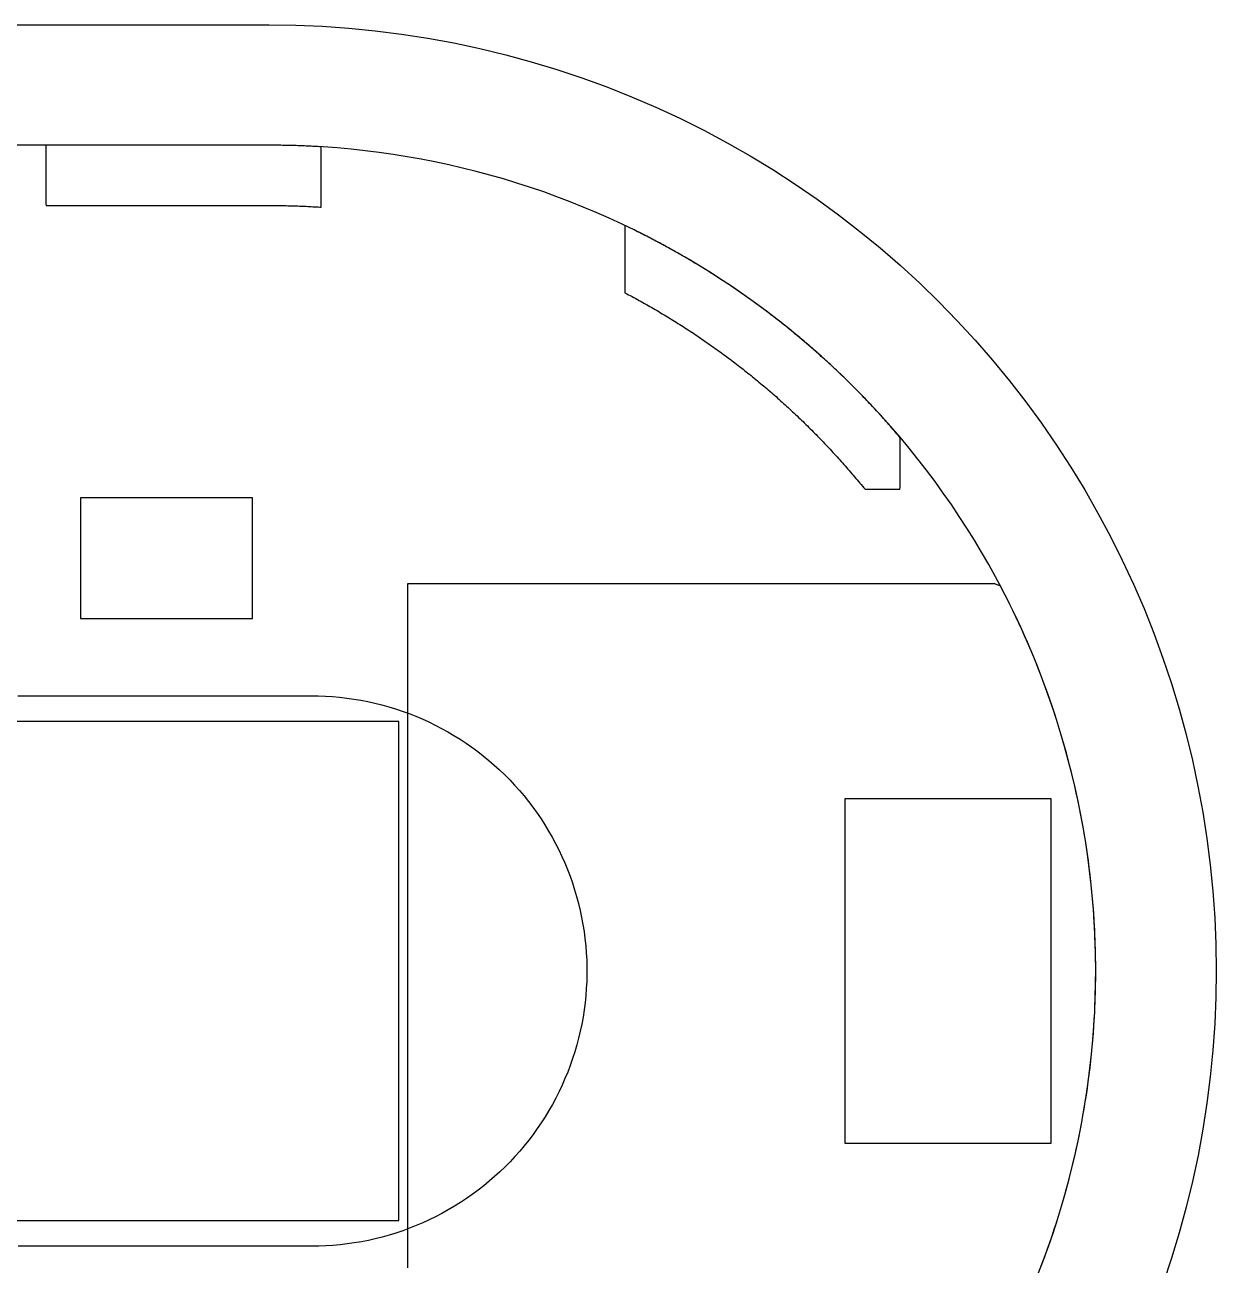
# Model space of a CAD drawing. Header units: millimetres. Extents: x -14.6 to 10, y -5.5 to 5.5.
# Drawn here: x 3.08 to 10, y -1.71 to 5.5 of the extents above; entities that cross this region are included whole.
import ezdxf

# ---------------------------------------------------------------- set-up
doc = ezdxf.new("R2010")
doc.units = ezdxf.units.MM
for name, color, linetype in [('ANT_KEEPOUT', 7, 'Continuous'), ('ANTENNA', 7, 'Continuous'), ('BOARD_EDGE', 7, 'Continuous'), ('BOTTOM_HMAX', 7, 'Continuous'), ('CLAMP_BAND', 7, 'Continuous'), ('POD_OUTLINE', 7, 'Continuous'), ('SKIN_FIXED', 7, 'Continuous'), ('TOP_HMAX', 7, 'Continuous')]:
    doc.layers.add(name, color=color, linetype=linetype)

msp = doc.modelspace()

# ---------------------------------------------------------------- linework, layer by layer
at = {"layer": 'ANT_KEEPOUT'}
msp.add_lwpolyline([(8.978, -1.7284), (8.9923, -1.6909), (9.0063, -1.6532), (9.02, -1.6155), (9.0333, -1.5776), (9.0464, -1.5396), (9.0591, -1.5015), (9.0715, -1.4633), (9.0836, -1.425), (9.0954, -1.3866), (9.1068, -1.3481), (9.1179, -1.3095), (9.1287, -1.2708), (9.1392, -1.2321), (9.1493, -1.1932), (9.1591, -1.1543), (9.1686, -1.1153), (9.1778, -1.0762), (9.1866, -1.037), (9.1952, -0.9977), (9.2033, -0.9584), (9.2112, -0.919), (9.2187, -0.8796), (9.2259, -0.8401), (9.2328, -0.8005), (9.2393, -0.7609), (9.2455, -0.7212), (9.2514, -0.6815), (9.2569, -0.6417), (9.2621, -0.6019), (9.267, -0.562), (9.2715, -0.5221), (9.2757, -0.4822), (9.2796, -0.4422), (9.2831, -0.4022), (9.2863, -0.3622), (9.2892, -0.3221), (9.2917, -0.282), (9.2939, -0.242), (9.2958, -0.2018), (9.2973, -0.1617), (9.2985, -0.1216), (9.2993, -0.0814), (9.2998, -0.0413), (9.3, -0.0011), (9.2998, 0.0391), (9.2993, 0.0792), (9.2985, 0.1194), (9.2973, 0.1595), (9.2958, 0.1996), (9.294, 0.2398), (9.2918, 0.2799), (9.2893, 0.3199), (9.2865, 0.36), (9.2833, 0.4), (9.2798, 0.44), (9.2759, 0.48), (9.2718, 0.5199), (9.2672, 0.5598), (9.2624, 0.5997), (9.2572, 0.6395), (9.2517, 0.6793), (9.2458, 0.719), (9.2397, 0.7587), (9.2331, 0.7984), (9.2263, 0.8379), (9.2191, 0.8774), (9.2116, 0.9169), (9.2038, 0.9563), (9.1956, 0.9956), (9.1871, 1.0348), (9.1783, 1.074), (9.1691, 1.1131), (9.1597, 1.1521), (9.1499, 1.1911), (9.1397, 1.23), (9.1293, 1.2687), (9.1185, 1.3074), (9.1074, 1.346), (9.096, 1.3845), (9.0842, 1.4229), (9.0722, 1.4612), (9.0598, 1.4994), (9.0471, 1.5375), (9.0341, 1.5755), (9.0207, 1.6134), (9.0071, 1.6511), (8.9931, 1.6888), (8.9788, 1.7263), (8.9642, 1.7637), (8.9493, 1.801), (8.9341, 1.8382), (8.9185, 1.8752), (8.9027, 1.9121), (8.8866, 1.9489), (8.8701, 1.9855), (8.8533, 2.022), (8.8363, 2.0584), (8.8189, 2.0946), (8.8012, 2.1306), (8.7832, 2.1665), (8.765, 2.2023), (8.7464, 2.2379), (8.7135, 2.25), (8.6734, 2.25), (8.6332, 2.25), (8.593, 2.25), (8.5529, 2.25), (8.5127, 2.25), (8.4726, 2.25), (8.4324, 2.25), (8.3922, 2.25), (8.3521, 2.25), (8.3119, 2.25), (8.2718, 2.25), (8.2316, 2.25), (8.1914, 2.25), (8.1513, 2.25), (8.1111, 2.25), (8.071, 2.25), (8.0308, 2.25), (7.9906, 2.25), (7.9505, 2.25), (7.9103, 2.25), (7.8702, 2.25), (7.83, 2.25), (7.7899, 2.25), (7.7497, 2.25), (7.7095, 2.25), (7.6694, 2.25), (7.6292, 2.25), (7.5891, 2.25), (7.5489, 2.25), (7.5087, 2.25), (7.4686, 2.25), (7.4284, 2.25), (7.3883, 2.25), (7.3481, 2.25), (7.3079, 2.25), (7.2678, 2.25), (7.2276, 2.25), (7.1875, 2.25), (7.1473, 2.25), (7.1072, 2.25), (7.067, 2.25), (7.0268, 2.25), (6.9867, 2.25), (6.9465, 2.25), (6.9064, 2.25), (6.8662, 2.25), (6.826, 2.25), (6.7859, 2.25), (6.7457, 2.25), (6.7056, 2.25), (6.6654, 2.25), (6.6252, 2.25), (6.5851, 2.25), (6.5449, 2.25), (6.5048, 2.25), (6.4646, 2.25), (6.4245, 2.25), (6.3843, 2.25), (6.3441, 2.25), (6.304, 2.25), (6.2638, 2.25), (6.2237, 2.25), (6.1835, 2.25), (6.1433, 2.25), (6.1032, 2.25), (6.063, 2.25), (6.0229, 2.25), (5.9827, 2.25), (5.9425, 2.25), (5.9024, 2.25), (5.8622, 2.25), (5.8221, 2.25), (5.7819, 2.25), (5.7417, 2.25), (5.7016, 2.25), (5.6614, 2.25), (5.6213, 2.25), (5.5811, 2.25), (5.541, 2.25), (5.5008, 2.25), (5.4606, 2.25), (5.4205, 2.25), (5.3803, 2.25), (5.3402, 2.25), (5.3, 2.25), (5.3, 2.2098), (5.3, 2.1697), (5.3, 2.1295), (5.3, 2.0894), (5.3, 2.0492), (5.3, 2.009), (5.3, 1.9689), (5.3, 1.9287), (5.3, 1.8886), (5.3, 1.8484), (5.3, 1.8083), (5.3, 1.7681), (5.3, 1.7279), (5.3, 1.6878), (5.3, 1.6476), (5.3, 1.6075), (5.3, 1.5673), (5.3, 1.5271), (5.3, 1.487), (5.3, 1.4468), (5.3, 1.4067), (5.3, 1.3665), (5.3, 1.3263), (5.3, 1.2862), (5.3, 1.246), (5.3, 1.2059), (5.3, 1.1657), (5.3, 1.1255), (5.3, 1.0854), (5.3, 1.0452), (5.3, 1.0051), (5.3, 0.9649), (5.3, 0.9248), (5.3, 0.8846), (5.3, 0.8444), (5.3, 0.8043), (5.3, 0.7641), (5.3, 0.724), (5.3, 0.6838), (5.3, 0.6436), (5.3, 0.6035), (5.3, 0.5633), (5.3, 0.5232), (5.3, 0.483), (5.3, 0.4428), (5.3, 0.4027), (5.3, 0.3625), (5.3, 0.3224), (5.3, 0.2822), (5.3, 0.2421), (5.3, 0.2019), (5.3, 0.1617), (5.3, 0.1216), (5.3, 0.0814), (5.3, 0.0413), (5.3, 0.0011), (5.3, -0.0391), (5.3, -0.0792), (5.3, -0.1194), (5.3, -0.1595), (5.3, -0.1997), (5.3, -0.2399), (5.3, -0.28), (5.3, -0.3202), (5.3, -0.3603), (5.3, -0.4005), (5.3, -0.4406), (5.3, -0.4808), (5.3, -0.521), (5.3, -0.5611), (5.3, -0.6013), (5.3, -0.6414), (5.3, -0.6816), (5.3, -0.7218), (5.3, -0.7619), (5.3, -0.8021), (5.3, -0.8422), (5.3, -0.8824), (5.3, -0.9226), (5.3, -0.9627), (5.3, -1.0029), (5.3, -1.043), (5.3, -1.0832), (5.3, -1.1234), (5.3, -1.1635), (5.3, -1.2037), (5.3, -1.2438), (5.3, -1.284), (5.3, -1.3241), (5.3, -1.3643), (5.3, -1.4045), (5.3, -1.4446), (5.3, -1.4848), (5.3, -1.5249), (5.3, -1.5651), (5.3, -1.6053), (5.3, -1.6454), (5.3, -1.6856), (5.3, -1.7257)], dxfattribs=at)
at = {"layer": 'ANTENNA'}
msp.add_lwpolyline([(7.8412, -1), (9.0412, -1), (9.0412, 1), (7.8412, 1)], close=True, dxfattribs=at)
at = {"layer": 'BOARD_EDGE'}
msp.add_lwpolyline([(8.9679, -1.7545), (8.9972, -1.6779), (9.0252, -1.6007), (9.0519, -1.5232), (9.0773, -1.4451), (9.1013, -1.3667), (9.124, -1.2878), (9.1454, -1.2086), (9.1653, -1.129), (9.184, -1.0491), (9.2012, -0.9689), (9.2171, -0.8884), (9.2316, -0.8076), (9.2447, -0.7266), (9.2564, -0.6454), (9.2667, -0.564), (9.2757, -0.4824), (9.2832, -0.4007), (9.2894, -0.3189), (9.2941, -0.237), (9.2975, -0.155), (9.2994, -0.073), (9.3, 0.0091), (9.2991, 0.0911), (9.2969, 0.1731), (9.2932, 0.2551), (9.2882, 0.337), (9.2817, 0.4188), (9.2738, 0.5005), (9.2646, 0.582), (9.2539, 0.6634), (9.2419, 0.7445), (9.2285, 0.8255), (9.2137, 0.9062), (9.1975, 0.9866), (9.18, 1.0668), (9.161, 1.1466), (9.1408, 1.2261), (9.1191, 1.3053), (9.0961, 1.384), (9.0718, 1.4624), (9.0461, 1.5403), (9.0191, 1.6178), (8.9908, 1.6948), (8.9612, 1.7713), (8.9303, 1.8473), (8.898, 1.9228), (8.8645, 1.9977), (8.8298, 2.072), (8.7937, 2.1457), (8.7564, 2.2188), (8.7178, 2.2912), (8.6781, 2.363), (8.6371, 2.4341), (8.5949, 2.5044), (8.5514, 2.5741), (8.5069, 2.6429), (8.4611, 2.711), (8.4142, 2.7784), (8.3661, 2.8449), (8.3169, 2.9105), (8.2666, 2.9753), (8.2152, 3.0393), (8.1627, 3.1024), (8.1091, 3.1645), (8.0545, 3.2257), (7.9989, 3.286), (7.9422, 3.3454), (7.8845, 3.4037), (7.8258, 3.4611), (7.7662, 3.5174), (7.7056, 3.5727), (7.644, 3.627), (7.5816, 3.6802), (7.5182, 3.7323), (7.454, 3.7834), (7.3889, 3.8333), (7.3229, 3.8822), (7.2561, 3.9298), (7.1886, 3.9764), (7.1202, 4.0218), (7.0511, 4.066), (6.9812, 4.109), (6.9106, 4.1508), (6.8393, 4.1914), (6.7673, 4.2308), (6.6947, 4.2689), (6.6214, 4.3058), (6.5475, 4.3414), (6.4729, 4.3758), (6.3979, 4.4089), (6.3222, 4.4407), (6.246, 4.4712), (6.1694, 4.5004), (6.0922, 4.5282), (6.0146, 4.5548), (5.9365, 4.58), (5.858, 4.6039), (5.7791, 4.6264), (5.6998, 4.6476), (5.6202, 4.6675), (5.5402, 4.6859), (5.46, 4.703), (5.3795, 4.7187), (5.2987, 4.7331), (5.2177, 4.746), (5.1364, 4.7576), (5.055, 4.7678), (4.9734, 4.7766), (4.8917, 4.784), (4.8099, 4.79), (4.7279, 4.7946), (4.646, 4.7978), (4.5639, 4.7996), (4.4819, 4.8), (4.3998, 4.8), (4.3178, 4.8), (4.2357, 4.8), (4.1537, 4.8), (4.0716, 4.8), (3.9896, 4.8), (3.9075, 4.8), (3.8255, 4.8), (3.7434, 4.8), (3.6613, 4.8), (3.5793, 4.8), (3.4972, 4.8), (3.4152, 4.8), (3.3331, 4.8), (3.2511, 4.8), (3.169, 4.8), (3.087, 4.8), (3.0049, 4.8)], dxfattribs=at)
at = {"layer": 'BOTTOM_HMAX'}
msp.add_lwpolyline([(8.9679, -1.7545), (8.9972, -1.6779), (9.0252, -1.6007), (9.0519, -1.5232), (9.0773, -1.4451), (9.1013, -1.3667), (9.124, -1.2878), (9.1454, -1.2086), (9.1653, -1.129), (9.184, -1.0491), (9.2012, -0.9689), (9.2171, -0.8884), (9.2316, -0.8076), (9.2447, -0.7266), (9.2564, -0.6454), (9.2667, -0.564), (9.2757, -0.4824), (9.2832, -0.4007), (9.2894, -0.3189), (9.2941, -0.237), (9.2975, -0.155), (9.2994, -0.073), (9.3, 0.0091), (9.2991, 0.0911), (9.2969, 0.1731), (9.2932, 0.2551), (9.2882, 0.337), (9.2817, 0.4188), (9.2738, 0.5005), (9.2646, 0.582), (9.2539, 0.6634), (9.2419, 0.7445), (9.2285, 0.8255), (9.2137, 0.9062), (9.1975, 0.9866), (9.18, 1.0668), (9.161, 1.1466), (9.1408, 1.2261), (9.1191, 1.3053), (9.0961, 1.384), (9.0718, 1.4624), (9.0461, 1.5403), (9.0191, 1.6178), (8.9908, 1.6948), (8.9612, 1.7713), (8.9303, 1.8473), (8.898, 1.9228), (8.8645, 1.9977), (8.8298, 2.072), (8.7937, 2.1457), (8.7564, 2.2188), (8.7178, 2.2912), (8.6781, 2.363), (8.6371, 2.4341), (8.5949, 2.5044), (8.5514, 2.5741), (8.5069, 2.6429), (8.4611, 2.711), (8.4142, 2.7784), (8.3661, 2.8449), (8.3169, 2.9105), (8.2666, 2.9753), (8.2152, 3.0393), (8.1627, 3.1024), (8.1091, 3.1645), (8.0545, 3.2257), (7.9989, 3.286), (7.9422, 3.3454), (7.8845, 3.4037), (7.8258, 3.4611), (7.7662, 3.5174), (7.7056, 3.5727), (7.644, 3.627), (7.5816, 3.6802), (7.5182, 3.7323), (7.454, 3.7834), (7.3889, 3.8333), (7.3229, 3.8822), (7.2561, 3.9298), (7.1886, 3.9764), (7.1202, 4.0218), (7.0511, 4.066), (6.9812, 4.109), (6.9106, 4.1508), (6.8393, 4.1914), (6.7673, 4.2308), (6.6947, 4.2689), (6.6214, 4.3058), (6.5475, 4.3414), (6.4729, 4.3758), (6.3979, 4.4089), (6.3222, 4.4407), (6.246, 4.4712), (6.1694, 4.5004), (6.0922, 4.5282), (6.0146, 4.5548), (5.9365, 4.58), (5.858, 4.6039), (5.7791, 4.6264), (5.6998, 4.6476), (5.6202, 4.6675), (5.5402, 4.6859), (5.46, 4.703), (5.3795, 4.7187), (5.2987, 4.7331), (5.2177, 4.746), (5.1364, 4.7576), (5.055, 4.7678), (4.9734, 4.7766), (4.8917, 4.784), (4.8099, 4.79), (4.7279, 4.7946), (4.646, 4.7978), (4.5639, 4.7996), (4.4819, 4.8), (4.3998, 4.8), (4.3178, 4.8), (4.2357, 4.8), (4.1537, 4.8), (4.0716, 4.8), (3.9896, 4.8), (3.9075, 4.8), (3.8255, 4.8), (3.7434, 4.8), (3.6613, 4.8), (3.5793, 4.8), (3.4972, 4.8), (3.4152, 4.8), (3.3331, 4.8), (3.2511, 4.8), (3.169, 4.8), (3.087, 4.8), (3.0049, 4.8)], dxfattribs=at)
at = {"layer": 'CLAMP_BAND'}
for points in [[(3.2, 4.8), (3.2, 4.7902), (3.2, 4.7805), (3.2, 4.7707), (3.2, 4.761), (3.2, 4.7512), (3.2, 4.7415), (3.2, 4.7317), (3.2, 4.722), (3.2, 4.7122), (3.2, 4.7025), (3.2, 4.6927), (3.2, 4.683), (3.2, 4.6732), (3.2, 4.6635), (3.2, 4.6537), (3.2, 4.644), (3.2, 4.6342), (3.2, 4.6244), (3.2, 4.6147), (3.2, 4.6049), (3.2, 4.5952), (3.2, 4.5854), (3.2, 4.5757), (3.2, 4.5659), (3.2, 4.5562), (3.2, 4.5464), (3.2, 4.5367), (3.2, 4.5269), (3.2, 4.5172), (3.2, 4.5074), (3.2, 4.4977), (3.2, 4.4879), (3.2, 4.4782), (3.2, 4.4684), (3.2, 4.4586), (3.2011, 4.45), (3.2109, 4.45), (3.2206, 4.45), (3.2304, 4.45), (3.2401, 4.45), (3.2499, 4.45), (3.2596, 4.45), (3.2694, 4.45), (3.2791, 4.45), (3.2889, 4.45), (3.2986, 4.45), (3.3084, 4.45), (3.3181, 4.45), (3.3279, 4.45), (3.3376, 4.45), (3.3474, 4.45), (3.3572, 4.45), (3.3669, 4.45), (3.3767, 4.45), (3.3864, 4.45), (3.3962, 4.45), (3.4059, 4.45), (3.4157, 4.45), (3.4254, 4.45), (3.4352, 4.45), (3.4449, 4.45), (3.4547, 4.45), (3.4644, 4.45), (3.4742, 4.45), (3.4839, 4.45), (3.4937, 4.45), (3.5034, 4.45), (3.5132, 4.45), (3.523, 4.45), (3.5327, 4.45), (3.5425, 4.45), (3.5522, 4.45), (3.562, 4.45), (3.5717, 4.45), (3.5815, 4.45), (3.5912, 4.45), (3.601, 4.45), (3.6107, 4.45), (3.6205, 4.45), (3.6302, 4.45), (3.64, 4.45), (3.6497, 4.45), (3.6595, 4.45), (3.6692, 4.45), (3.679, 4.45), (3.6888, 4.45), (3.6985, 4.45), (3.7083, 4.45), (3.718, 4.45), (3.7278, 4.45), (3.7375, 4.45), (3.7473, 4.45), (3.757, 4.45), (3.7668, 4.45), (3.7765, 4.45), (3.7863, 4.45), (3.796, 4.45), (3.8058, 4.45), (3.8155, 4.45), (3.8253, 4.45), (3.835, 4.45), (3.8448, 4.45), (3.8545, 4.45), (3.8643, 4.45), (3.8741, 4.45), (3.8838, 4.45), (3.8936, 4.45), (3.9033, 4.45), (3.9131, 4.45), (3.9228, 4.45), (3.9326, 4.45), (3.9423, 4.45), (3.9521, 4.45), (3.9618, 4.45), (3.9716, 4.45), (3.9813, 4.45), (3.9911, 4.45), (4.0008, 4.45), (4.0106, 4.45), (4.0203, 4.45), (4.0301, 4.45), (4.0399, 4.45), (4.0496, 4.45), (4.0594, 4.45), (4.0691, 4.45), (4.0789, 4.45), (4.0886, 4.45), (4.0984, 4.45), (4.1081, 4.45), (4.1179, 4.45), (4.1276, 4.45), (4.1374, 4.45), (4.1471, 4.45), (4.1569, 4.45), (4.1666, 4.45), (4.1764, 4.45), (4.1861, 4.45), (4.1959, 4.45), (4.2057, 4.45), (4.2154, 4.45), (4.2252, 4.45), (4.2349, 4.45), (4.2447, 4.45), (4.2544, 4.45), (4.2642, 4.45), (4.2739, 4.45), (4.2837, 4.45), (4.2934, 4.45), (4.3032, 4.45), (4.3129, 4.45), (4.3227, 4.45), (4.3324, 4.45), (4.3422, 4.45), (4.3519, 4.45), (4.3617, 4.45), (4.3715, 4.45), (4.3812, 4.45), (4.391, 4.45), (4.4007, 4.45), (4.4105, 4.45), (4.4202, 4.45), (4.43, 4.45), (4.4397, 4.45), (4.4495, 4.45), (4.4592, 4.45), (4.469, 4.45), (4.4787, 4.45), (4.4885, 4.45), (4.4982, 4.45), (4.508, 4.45), (4.5177, 4.45), (4.5275, 4.4499), (4.5373, 4.4498), (4.547, 4.4498), (4.5568, 4.4496), (4.5665, 4.4495), (4.5763, 4.4493), (4.586, 4.4492), (4.5958, 4.449), (4.6055, 4.4487), (4.6153, 4.4485), (4.625, 4.4482), (4.6348, 4.448), (4.6445, 4.4477), (4.6543, 4.4473), (4.664, 4.447), (4.6737, 4.4466), (4.6835, 4.4462), (4.6932, 4.4458), (4.703, 4.4454), (4.7127, 4.4449), (4.7225, 4.4444), (4.7322, 4.4439), (4.7419, 4.4434), (4.7517, 4.4429), (4.7614, 4.4423), (4.7712, 4.4417), (4.7809, 4.4411), (4.7906, 4.4405), (4.8, 4.4402), (4.8, 4.45), (4.8, 4.4597), (4.8, 4.4695), (4.8, 4.4792), (4.8, 4.489), (4.8, 4.4987), (4.8, 4.5085), (4.8, 4.5183), (4.8, 4.528), (4.8, 4.5378), (4.8, 4.5475), (4.8, 4.5573), (4.8, 4.567), (4.8, 4.5768), (4.8, 4.5865), (4.8, 4.5963), (4.8, 4.606), (4.8, 4.6158), (4.8, 4.6255), (4.8, 4.6353), (4.8, 4.645), (4.8, 4.6548), (4.8, 4.6645), (4.8, 4.6743), (4.8, 4.6841), (4.8, 4.6938), (4.8, 4.7036), (4.8, 4.7133), (4.8, 4.7231), (4.8, 4.7328), (4.8, 4.7426), (4.8, 4.7523), (4.8, 4.7621), (4.8, 4.7718), (4.8, 4.7816), (4.7993, 4.7907), (4.7895, 4.7913), (4.7798, 4.7918), (4.7701, 4.7924), (4.7603, 4.7929), (4.7506, 4.7935), (4.7409, 4.794), (4.7311, 4.7944), (4.7214, 4.7949), (4.7116, 4.7953), (4.7019, 4.7958), (4.6921, 4.7962), (4.6824, 4.7965), (4.6727, 4.7969), (4.6629, 4.7972), (4.6532, 4.7976), (4.6434, 4.7979), (4.6337, 4.7981), (4.6239, 4.7984), (4.6142, 4.7986), (4.6044, 4.7989), (4.5947, 4.7991), (4.5849, 4.7992), (4.5752, 4.7994), (4.5654, 4.7996), (4.5557, 4.7997), (4.5459, 4.7998), (4.5361, 4.7999), (4.5264, 4.7999), (4.5166, 4.8), (4.5069, 4.8), (4.4971, 4.8), (4.4874, 4.8), (4.4776, 4.8), (4.4679, 4.8), (4.4581, 4.8), (4.4484, 4.8), (4.4386, 4.8), (4.4289, 4.8), (4.4191, 4.8), (4.4094, 4.8), (4.3996, 4.8), (4.3899, 4.8), (4.3801, 4.8), (4.3703, 4.8), (4.3606, 4.8), (4.3508, 4.8), (4.3411, 4.8), (4.3313, 4.8), (4.3216, 4.8), (4.3118, 4.8), (4.3021, 4.8), (4.2923, 4.8), (4.2826, 4.8), (4.2728, 4.8), (4.2631, 4.8), (4.2533, 4.8), (4.2436, 4.8), (4.2338, 4.8), (4.2241, 4.8), (4.2143, 4.8), (4.2045, 4.8), (4.1948, 4.8), (4.185, 4.8), (4.1753, 4.8), (4.1655, 4.8), (4.1558, 4.8), (4.146, 4.8), (4.1363, 4.8), (4.1265, 4.8), (4.1168, 4.8), (4.107, 4.8), (4.0973, 4.8), (4.0875, 4.8), (4.0778, 4.8), (4.068, 4.8), (4.0583, 4.8), (4.0485, 4.8), (4.0388, 4.8), (4.029, 4.8), (4.0192, 4.8), (4.0095, 4.8), (3.9997, 4.8), (3.99, 4.8), (3.9802, 4.8), (3.9705, 4.8), (3.9607, 4.8), (3.951, 4.8), (3.9412, 4.8), (3.9315, 4.8), (3.9217, 4.8), (3.912, 4.8), (3.9022, 4.8), (3.8925, 4.8), (3.8827, 4.8), (3.873, 4.8), (3.8632, 4.8), (3.8534, 4.8), (3.8437, 4.8), (3.8339, 4.8), (3.8242, 4.8), (3.8144, 4.8), (3.8047, 4.8), (3.7949, 4.8), (3.7852, 4.8), (3.7754, 4.8), (3.7657, 4.8), (3.7559, 4.8), (3.7462, 4.8), (3.7364, 4.8), (3.7267, 4.8), (3.7169, 4.8), (3.7072, 4.8), (3.6974, 4.8), (3.6876, 4.8), (3.6779, 4.8), (3.6681, 4.8), (3.6584, 4.8), (3.6486, 4.8), (3.6389, 4.8), (3.6291, 4.8), (3.6194, 4.8), (3.6096, 4.8), (3.5999, 4.8), (3.5901, 4.8), (3.5804, 4.8), (3.5706, 4.8), (3.5609, 4.8), (3.5511, 4.8), (3.5414, 4.8), (3.5316, 4.8), (3.5218, 4.8), (3.5121, 4.8), (3.5023, 4.8), (3.4926, 4.8), (3.4828, 4.8), (3.4731, 4.8), (3.4633, 4.8), (3.4536, 4.8), (3.4438, 4.8), (3.4341, 4.8), (3.4243, 4.8), (3.4146, 4.8), (3.4048, 4.8), (3.3951, 4.8), (3.3853, 4.8), (3.3756, 4.8), (3.3658, 4.8), (3.356, 4.8), (3.3463, 4.8), (3.3365, 4.8), (3.3268, 4.8), (3.317, 4.8), (3.3073, 4.8), (3.2975, 4.8), (3.2878, 4.8), (3.278, 4.8), (3.2683, 4.8), (3.2585, 4.8), (3.2488, 4.8), (3.239, 4.8), (3.2293, 4.8), (3.2195, 4.8), (3.2098, 4.8)], [(6.5636, 4.3338), (6.5636, 4.3219), (6.5636, 4.31), (6.5636, 4.2982), (6.5636, 4.2863), (6.5636, 4.2744), (6.5636, 4.2626), (6.5636, 4.2507), (6.5636, 4.2388), (6.5636, 4.227), (6.5636, 4.2151), (6.5636, 4.2032), (6.5636, 4.1913), (6.5636, 4.1795), (6.5636, 4.1676), (6.5636, 4.1557), (6.5636, 4.1439), (6.5636, 4.132), (6.5636, 4.1201), (6.5636, 4.1083), (6.5636, 4.0964), (6.5636, 4.0845), (6.5636, 4.0726), (6.5636, 4.0608), (6.5636, 4.0489), (6.5636, 4.037), (6.5636, 4.0252), (6.5636, 4.0133), (6.5636, 4.0014), (6.5636, 3.9895), (6.5636, 3.9777), (6.5636, 3.9658), (6.5636, 3.9539), (6.564, 3.9424), (6.5746, 3.9368), (6.5851, 3.9313), (6.5955, 3.9257), (6.606, 3.9201), (6.6164, 3.9145), (6.6269, 3.9088), (6.6373, 3.9031), (6.6477, 3.8974), (6.6581, 3.8917), (6.6685, 3.8859), (6.6788, 3.8801), (6.6892, 3.8743), (6.6995, 3.8684), (6.7098, 3.8625), (6.7201, 3.8566), (6.7304, 3.8507), (6.7406, 3.8447), (6.7509, 3.8388), (6.7611, 3.8327), (6.7713, 3.8267), (6.7815, 3.8206), (6.7917, 3.8145), (6.8019, 3.8084), (6.812, 3.8022), (6.8222, 3.7961), (6.8323, 3.7898), (6.8424, 3.7836), (6.8525, 3.7773), (6.8625, 3.7711), (6.8726, 3.7647), (6.8826, 3.7584), (6.8926, 3.752), (6.9026, 3.7456), (6.9126, 3.7392), (6.9226, 3.7328), (6.9325, 3.7263), (6.9425, 3.7198), (6.9524, 3.7133), (6.9623, 3.7067), (6.9722, 3.7001), (6.982, 3.6935), (6.9919, 3.6869), (7.0017, 3.6802), (7.0115, 3.6735), (7.0213, 3.6668), (7.0311, 3.6601), (7.0408, 3.6533), (7.0506, 3.6465), (7.0603, 3.6397), (7.07, 3.6329), (7.0796, 3.626), (7.0893, 3.6191), (7.099, 3.6122), (7.1086, 3.6052), (7.1182, 3.5983), (7.1278, 3.5913), (7.1374, 3.5843), (7.1469, 3.5772), (7.1564, 3.5701), (7.1659, 3.563), (7.1754, 3.5559), (7.1849, 3.5488), (7.1944, 3.5416), (7.2038, 3.5344), (7.2132, 3.5272), (7.2226, 3.5199), (7.232, 3.5126), (7.2414, 3.5053), (7.2507, 3.498), (7.26, 3.4907), (7.2693, 3.4833), (7.2786, 3.4759), (7.2879, 3.4685), (7.2971, 3.461), (7.3063, 3.4535), (7.3155, 3.446), (7.3247, 3.4385), (7.3339, 3.431), (7.343, 3.4234), (7.3522, 3.4158), (7.3613, 3.4082), (7.3703, 3.4005), (7.3794, 3.3929), (7.3884, 3.3852), (7.3975, 3.3775), (7.4065, 3.3697), (7.4154, 3.362), (7.4244, 3.3542), (7.4333, 3.3464), (7.4422, 3.3385), (7.4511, 3.3307), (7.46, 3.3228), (7.4689, 3.3149), (7.4777, 3.3069), (7.4865, 3.299), (7.4953, 3.291), (7.5041, 3.283), (7.5128, 3.275), (7.5215, 3.2669), (7.5302, 3.2589), (7.5389, 3.2508), (7.5476, 3.2426), (7.5562, 3.2345), (7.5648, 3.2263), (7.5734, 3.2182), (7.582, 3.2099), (7.5906, 3.2017), (7.5991, 3.1935), (7.6076, 3.1852), (7.6161, 3.1769), (7.6245, 3.1686), (7.633, 3.1602), (7.6414, 3.1518), (7.6498, 3.1434), (7.6582, 3.135), (7.6665, 3.1266), (7.6749, 3.1181), (7.6832, 3.1097), (7.6914, 3.1012), (7.6997, 3.0926), (7.7079, 3.0841), (7.7162, 3.0755), (7.7243, 3.0669), (7.7325, 3.0583), (7.7407, 3.0497), (7.7488, 3.041), (7.7569, 3.0324), (7.765, 3.0237), (7.773, 3.0149), (7.7811, 3.0062), (7.7891, 2.9974), (7.797, 2.9886), (7.805, 2.9798), (7.8129, 2.971), (7.8209, 2.9622), (7.8287, 2.9533), (7.8366, 2.9444), (7.8445, 2.9355), (7.8523, 2.9266), (7.8601, 2.9176), (7.8678, 2.9086), (7.8756, 2.8996), (7.8833, 2.8906), (7.891, 2.8816), (7.8987, 2.8725), (7.9063, 2.8635), (7.914, 2.8544), (7.9216, 2.8453), (7.9291, 2.8361), (7.9367, 2.827), (7.9442, 2.8178), (7.9517, 2.8086), (7.9595, 2.8), (7.9714, 2.8), (7.9832, 2.8), (7.9951, 2.8), (8.007, 2.8), (8.0189, 2.8), (8.0307, 2.8), (8.0426, 2.8), (8.0545, 2.8), (8.0663, 2.8), (8.0782, 2.8), (8.0901, 2.8), (8.1019, 2.8), (8.1138, 2.8), (8.1257, 2.8), (8.1376, 2.8), (8.1494, 2.8), (8.1613, 2.8), (8.1636, 2.8096), (8.1636, 2.8215), (8.1636, 2.8333), (8.1636, 2.8452), (8.1636, 2.8571), (8.1636, 2.869), (8.1636, 2.8808), (8.1636, 2.8927), (8.1636, 2.9046), (8.1636, 2.9164), (8.1636, 2.9283), (8.1636, 2.9402), (8.1636, 2.952), (8.1636, 2.9639), (8.1636, 2.9758), (8.1636, 2.9877), (8.1636, 2.9995), (8.1636, 3.0114), (8.1636, 3.0233), (8.1636, 3.0351), (8.1636, 3.047), (8.1636, 3.0589), (8.1636, 3.0707), (8.1636, 3.0826), (8.1636, 3.0945), (8.1603, 3.1052), (8.1526, 3.1142), (8.1449, 3.1232), (8.1372, 3.1322), (8.1294, 3.1412), (8.1216, 3.1502), (8.1138, 3.1591), (8.106, 3.1681), (8.0982, 3.177), (8.0903, 3.1859), (8.0824, 3.1947), (8.0745, 3.2036), (8.0666, 3.2124), (8.0586, 3.2212), (8.0506, 3.23), (8.0426, 3.2388), (8.0346, 3.2475), (8.0266, 3.2563), (8.0185, 3.265), (8.0104, 3.2737), (8.0023, 3.2823), (7.9942, 3.291), (7.986, 3.2996), (7.9779, 3.3082), (7.9697, 3.3168), (7.9615, 3.3254), (7.9532, 3.3339), (7.945, 3.3425), (7.9367, 3.351), (7.9284, 3.3595), (7.9201, 3.3679), (7.9118, 3.3764), (7.9034, 3.3848), (7.895, 3.3932), (7.8866, 3.4016), (7.8782, 3.41), (7.8697, 3.4183), (7.8613, 3.4266), (7.8528, 3.4349), (7.8443, 3.4432), (7.8358, 3.4515), (7.8272, 3.4597), (7.8187, 3.4679), (7.8101, 3.4761), (7.8015, 3.4843), (7.7928, 3.4925), (7.7842, 3.5006), (7.7755, 3.5087), (7.7668, 3.5168), (7.7581, 3.5249), (7.7494, 3.5329), (7.7407, 3.5409), (7.7319, 3.5489), (7.7231, 3.5569), (7.7143, 3.5649), (7.7055, 3.5728), (7.6966, 3.5807), (7.6878, 3.5886), (7.6789, 3.5965), (7.67, 3.6043), (7.661, 3.6122), (7.6521, 3.62), (7.6431, 3.6278), (7.6342, 3.6355), (7.6252, 3.6433), (7.6161, 3.651), (7.6071, 3.6587), (7.598, 3.6663), (7.589, 3.674), (7.5799, 3.6816), (7.5708, 3.6892), (7.5616, 3.6968), (7.5525, 3.7044), (7.5433, 3.7119), (7.5341, 3.7194), (7.5249, 3.7269), (7.5157, 3.7344), (7.5064, 3.7418), (7.4972, 3.7493), (7.4879, 3.7567), (7.4786, 3.764), (7.4693, 3.7714), (7.4599, 3.7787), (7.4506, 3.786), (7.4412, 3.7933), (7.4318, 3.8006), (7.4224, 3.8078), (7.413, 3.815), (7.4036, 3.8222), (7.3941, 3.8294), (7.3846, 3.8365), (7.3751, 3.8437), (7.3656, 3.8508), (7.3561, 3.8578), (7.3465, 3.8649), (7.337, 3.8719), (7.3274, 3.8789), (7.3178, 3.8859), (7.3082, 3.8928), (7.2985, 3.8998), (7.2889, 3.9067), (7.2792, 3.9136), (7.2695, 3.9204), (7.2598, 3.9273), (7.2501, 3.9341), (7.2403, 3.9409), (7.2306, 3.9476), (7.2208, 3.9544), (7.211, 3.9611), (7.2012, 3.9678), (7.1914, 3.9745), (7.1816, 3.9811), (7.1717, 3.9877), (7.1619, 3.9943), (7.152, 4.0009), (7.1421, 4.0074), (7.1321, 4.014), (7.1222, 4.0204), (7.1123, 4.0269), (7.1023, 4.0334), (7.0923, 4.0398), (7.0823, 4.0462), (7.0723, 4.0526), (7.0623, 4.0589), (7.0522, 4.0652), (7.0422, 4.0715), (7.0321, 4.0778), (7.022, 4.0841), (7.0119, 4.0903), (7.0018, 4.0965), (6.9916, 4.1027), (6.9815, 4.1088), (6.9713, 4.1149), (6.9611, 4.121), (6.9509, 4.1271), (6.9407, 4.1332), (6.9305, 4.1392), (6.9202, 4.1452), (6.91, 4.1511), (6.8997, 4.1571), (6.8894, 4.163), (6.8791, 4.1689), (6.8688, 4.1748), (6.8585, 4.1806), (6.8481, 4.1864), (6.8378, 4.1922), (6.8274, 4.198), (6.817, 4.2038), (6.8066, 4.2095), (6.7962, 4.2152), (6.7857, 4.2208), (6.7753, 4.2265), (6.7648, 4.2321), (6.7544, 4.2377), (6.7439, 4.2432), (6.7334, 4.2488), (6.7229, 4.2543), (6.7123, 4.2598), (6.7018, 4.2652), (6.6912, 4.2706), (6.6807, 4.2761), (6.6701, 4.2814), (6.6595, 4.2868), (6.6489, 4.2921), (6.6383, 4.2974), (6.6276, 4.3027), (6.617, 4.3079), (6.6063, 4.3132), (6.5957, 4.3184), (6.585, 4.3235), (6.5743, 4.3287)]]:
    msp.add_lwpolyline(points, close=True, dxfattribs=at)
at = {"layer": 'POD_OUTLINE'}
msp.add_lwpolyline([(2.9542, 5.5), (3.1085, 5.5), (3.2628, 5.5), (3.4171, 5.5), (3.5714, 5.5), (3.7257, 5.5), (3.88, 5.5), (4.0343, 5.5), (4.1886, 5.5), (4.3429, 5.5), (4.4972, 5.5), (4.6515, 5.4979), (4.8057, 5.4915), (4.9596, 5.4808), (5.1131, 5.4657), (5.2662, 5.4464), (5.4187, 5.4227), (5.5704, 5.3948), (5.7214, 5.3627), (5.8713, 5.3263), (6.0202, 5.2857), (6.1678, 5.241), (6.3142, 5.1922), (6.4591, 5.1392), (6.6025, 5.0823), (6.7443, 5.0213), (6.8842, 4.9564), (7.0223, 4.8875), (7.1584, 4.8149), (7.2924, 4.7384), (7.4242, 4.6582), (7.5538, 4.5743), (7.6809, 4.4869), (7.8055, 4.3959), (7.9275, 4.3014), (8.0468, 4.2036), (8.1633, 4.1024), (8.277, 3.9981), (8.3876, 3.8906), (8.4952, 3.78), (8.5997, 3.6664), (8.7009, 3.55), (8.7988, 3.4307), (8.8934, 3.3088), (8.9845, 3.1843), (9.072, 3.0572), (9.156, 2.9278), (9.2363, 2.796), (9.3128, 2.6621), (9.3856, 2.526), (9.4546, 2.388), (9.5196, 2.248), (9.5807, 2.1064), (9.6378, 1.963), (9.6908, 1.8181), (9.7398, 1.6718), (9.7846, 1.5242), (9.8253, 1.3753), (9.8618, 1.2254), (9.894, 1.0745), (9.922, 0.9228), (9.9458, 0.7703), (9.9653, 0.6173), (9.9804, 0.4637), (9.9913, 0.3098), (9.9978, 0.1557), (10, 0.0014), (9.9979, -0.1529), (9.9914, -0.3071), (9.9806, -0.461), (9.9656, -0.6145), (9.9462, -0.7676), (9.9225, -0.9201), (9.8946, -1.0718), (9.8624, -1.2227), (9.826, -1.3726), (9.7854, -1.5215), (9.7406, -1.6692), (9.6917, -1.8155)], dxfattribs=at)
at = {"layer": 'SKIN_FIXED'}
for points in [[(3.4, 2.05), (4.4, 2.05), (4.4, 2.75), (3.4, 2.75)], [(0.95, -1.45), (5.25, -1.45), (5.25, 1.45), (0.95, 1.45)]]:
    msp.add_lwpolyline(points, close=True, dxfattribs=at)
msp.add_lwpolyline([(3.0362, 1.6), (3.0778, 1.6), (3.1194, 1.6), (3.1609, 1.6), (3.2025, 1.6), (3.2441, 1.6), (3.2856, 1.6), (3.3272, 1.6), (3.3688, 1.6), (3.4103, 1.6), (3.4519, 1.6), (3.4935, 1.6), (3.535, 1.6), (3.5766, 1.6), (3.6182, 1.6), (3.6597, 1.6), (3.7013, 1.6), (3.7429, 1.6), (3.7844, 1.6), (3.826, 1.6), (3.8675, 1.6), (3.9091, 1.6), (3.9507, 1.6), (3.9922, 1.6), (4.0338, 1.6), (4.0754, 1.6), (4.1169, 1.6), (4.1585, 1.6), (4.2001, 1.6), (4.2416, 1.6), (4.2832, 1.6), (4.3248, 1.6), (4.3663, 1.6), (4.4079, 1.6), (4.4495, 1.6), (4.491, 1.6), (4.5326, 1.6), (4.5741, 1.6), (4.6157, 1.6), (4.6573, 1.6), (4.6988, 1.6), (4.7404, 1.6), (4.782, 1.5995), (4.8235, 1.598), (4.865, 1.5954), (4.9064, 1.5917), (4.9477, 1.5869), (4.9888, 1.581), (5.0298, 1.5741), (5.0706, 1.5661), (5.1112, 1.5571), (5.1515, 1.547), (5.1915, 1.5359), (5.2313, 1.5237), (5.2707, 1.5106), (5.3098, 1.4963), (5.3484, 1.4811), (5.3867, 1.4649), (5.4245, 1.4477), (5.4619, 1.4295), (5.4988, 1.4104), (5.5352, 1.3903), (5.571, 1.3692), (5.6063, 1.3472), (5.641, 1.3244), (5.6751, 1.3006), (5.7086, 1.276), (5.7414, 1.2505), (5.7735, 1.2241), (5.805, 1.1969), (5.8357, 1.1689), (5.8657, 1.1402), (5.895, 1.1106), (5.9234, 1.0803), (5.9511, 1.0493), (5.9779, 1.0176), (6.0039, 0.9852), (6.0291, 0.9521), (6.0534, 0.9184), (6.0768, 0.884), (6.0993, 0.8491), (6.1209, 0.8136), (6.1416, 0.7775), (6.1613, 0.7409), (6.1801, 0.7039), (6.1979, 0.6663), (6.2147, 0.6283), (6.2305, 0.5898), (6.2453, 0.551), (6.2592, 0.5118), (6.2719, 0.4723), (6.2837, 0.4324), (6.2944, 0.3922), (6.3041, 0.3518), (6.3127, 0.3111), (6.3202, 0.2703), (6.3267, 0.2292), (6.3321, 0.188), (6.3365, 0.1467), (6.3398, 0.1052), (6.342, 0.0637), (6.3431, 0.0222), (6.3431, -0.0194), (6.3421, -0.0609), (6.3399, -0.1024), (6.3367, -0.1439), (6.3325, -0.1852), (6.3271, -0.2264), (6.3207, -0.2675), (6.3132, -0.3084), (6.3047, -0.3491), (6.2951, -0.3895), (6.2844, -0.4297), (6.2728, -0.4696), (6.2601, -0.5091), (6.2463, -0.5484), (6.2316, -0.5872), (6.2158, -0.6257), (6.1991, -0.6637), (6.1813, -0.7013), (6.1626, -0.7384), (6.143, -0.7751), (6.1224, -0.8112), (6.1008, -0.8467), (6.0784, -0.8817), (6.055, -0.9161), (6.0308, -0.9498), (6.0057, -0.983), (5.9797, -1.0154), (5.9529, -1.0472), (5.9253, -1.0783), (5.8969, -1.1086), (5.8677, -1.1382), (5.8378, -1.167), (5.8071, -1.1951), (5.7757, -1.2223), (5.7436, -1.2487), (5.7108, -1.2743), (5.6774, -1.299), (5.6433, -1.3228), (5.6087, -1.3457), (5.5734, -1.3678), (5.5376, -1.3889), (5.5013, -1.409), (5.4644, -1.4282), (5.4271, -1.4465), (5.3893, -1.4638), (5.351, -1.4801), (5.3124, -1.4953), (5.2734, -1.5096), (5.234, -1.5229), (5.1942, -1.5351), (5.1542, -1.5463), (5.1139, -1.5565), (5.0734, -1.5656), (5.0326, -1.5736), (4.9916, -1.5806), (4.9505, -1.5865), (4.9092, -1.5914), (4.8678, -1.5951), (4.8263, -1.5978), (4.7848, -1.5995), (4.7432, -1.6), (4.7017, -1.6), (4.6601, -1.6), (4.6185, -1.6), (4.577, -1.6), (4.5354, -1.6), (4.4938, -1.6), (4.4523, -1.6), (4.4107, -1.6), (4.3691, -1.6), (4.3276, -1.6), (4.286, -1.6), (4.2444, -1.6), (4.2029, -1.6), (4.1613, -1.6), (4.1197, -1.6), (4.0782, -1.6), (4.0366, -1.6), (3.9951, -1.6), (3.9535, -1.6), (3.9119, -1.6), (3.8704, -1.6), (3.8288, -1.6), (3.7872, -1.6), (3.7457, -1.6), (3.7041, -1.6), (3.6625, -1.6), (3.621, -1.6), (3.5794, -1.6), (3.5378, -1.6), (3.4963, -1.6), (3.4547, -1.6), (3.4131, -1.6), (3.3716, -1.6), (3.33, -1.6), (3.2884, -1.6), (3.2469, -1.6), (3.2053, -1.6), (3.1638, -1.6), (3.1222, -1.6), (3.0806, -1.6), (3.0391, -1.6)], dxfattribs=at)
at = {"layer": 'TOP_HMAX'}
msp.add_lwpolyline([(8.9679, -1.7545), (8.9972, -1.6779), (9.0252, -1.6007), (9.0519, -1.5232), (9.0773, -1.4451), (9.1013, -1.3667), (9.124, -1.2878), (9.1454, -1.2086), (9.1653, -1.129), (9.184, -1.0491), (9.2012, -0.9689), (9.2171, -0.8884), (9.2316, -0.8076), (9.2447, -0.7266), (9.2564, -0.6454), (9.2667, -0.564), (9.2757, -0.4824), (9.2832, -0.4007), (9.2894, -0.3189), (9.2941, -0.237), (9.2975, -0.155), (9.2994, -0.073), (9.3, 0.0091), (9.2991, 0.0911), (9.2969, 0.1731), (9.2932, 0.2551), (9.2882, 0.337), (9.2817, 0.4188), (9.2738, 0.5005), (9.2646, 0.582), (9.2539, 0.6634), (9.2419, 0.7445), (9.2285, 0.8255), (9.2137, 0.9062), (9.1975, 0.9866), (9.18, 1.0668), (9.161, 1.1466), (9.1408, 1.2261), (9.1191, 1.3053), (9.0961, 1.384), (9.0718, 1.4624), (9.0461, 1.5403), (9.0191, 1.6178), (8.9908, 1.6948), (8.9612, 1.7713), (8.9303, 1.8473), (8.898, 1.9228), (8.8645, 1.9977), (8.8298, 2.072), (8.7937, 2.1457), (8.7564, 2.2188), (8.7178, 2.2912), (8.6781, 2.363), (8.6371, 2.4341), (8.5949, 2.5044), (8.5514, 2.5741), (8.5069, 2.6429), (8.4611, 2.711), (8.4142, 2.7784), (8.3661, 2.8449), (8.3169, 2.9105), (8.2666, 2.9753), (8.2152, 3.0393), (8.1627, 3.1024), (8.1091, 3.1645), (8.0545, 3.2257), (7.9989, 3.286), (7.9422, 3.3454), (7.8845, 3.4037), (7.8258, 3.4611), (7.7662, 3.5174), (7.7056, 3.5727), (7.644, 3.627), (7.5816, 3.6802), (7.5182, 3.7323), (7.454, 3.7834), (7.3889, 3.8333), (7.3229, 3.8822), (7.2561, 3.9298), (7.1886, 3.9764), (7.1202, 4.0218), (7.0511, 4.066), (6.9812, 4.109), (6.9106, 4.1508), (6.8393, 4.1914), (6.7673, 4.2308), (6.6947, 4.2689), (6.6214, 4.3058), (6.5475, 4.3414), (6.4729, 4.3758), (6.3979, 4.4089), (6.3222, 4.4407), (6.246, 4.4712), (6.1694, 4.5004), (6.0922, 4.5282), (6.0146, 4.5548), (5.9365, 4.58), (5.858, 4.6039), (5.7791, 4.6264), (5.6998, 4.6476), (5.6202, 4.6675), (5.5402, 4.6859), (5.46, 4.703), (5.3795, 4.7187), (5.2987, 4.7331), (5.2177, 4.746), (5.1364, 4.7576), (5.055, 4.7678), (4.9734, 4.7766), (4.8917, 4.784), (4.8099, 4.79), (4.7279, 4.7946), (4.646, 4.7978), (4.5639, 4.7996), (4.4819, 4.8), (4.3998, 4.8), (4.3178, 4.8), (4.2357, 4.8), (4.1537, 4.8), (4.0716, 4.8), (3.9896, 4.8), (3.9075, 4.8), (3.8255, 4.8), (3.7434, 4.8), (3.6613, 4.8), (3.5793, 4.8), (3.4972, 4.8), (3.4152, 4.8), (3.3331, 4.8), (3.2511, 4.8), (3.169, 4.8), (3.087, 4.8), (3.0049, 4.8)], dxfattribs=at)

doc.saveas('drawing.dxf')
